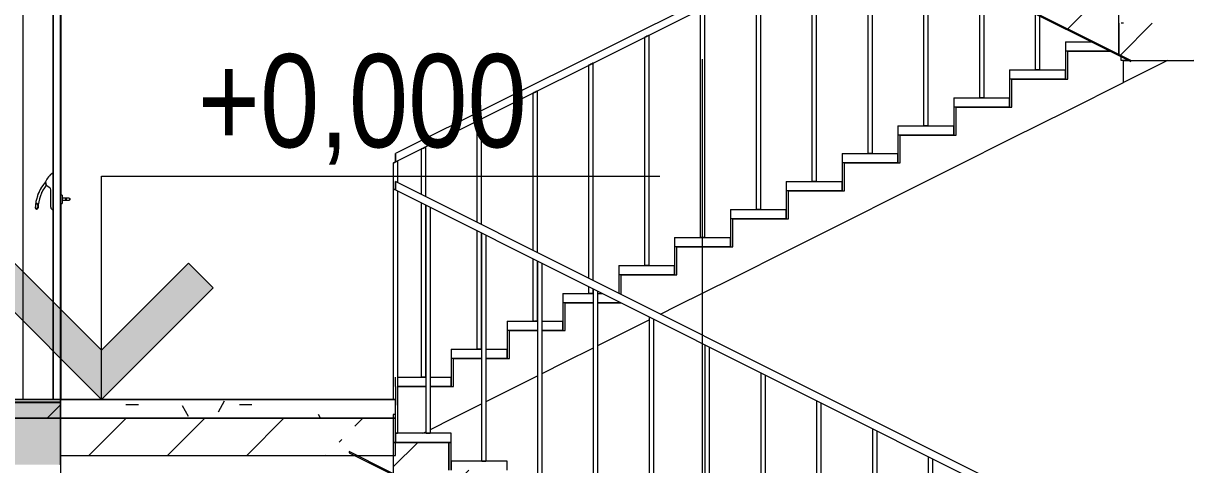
# Model space of a CAD drawing. Header units: millimetres. Extents: x -39507 to 33074, y -24219 to 30962.
# Drawn here: x 15867 to 22114, y -350 to 2020 of the extents above; entities that cross this region are included whole.
import ezdxf

# ---------------------------------------------------------------- set-up
doc = ezdxf.new("R2010")
doc.units = ezdxf.units.MM
doc.linetypes.add('Осевые', pattern=[6350, 1270, -952.5, 3175, -952.5])
for name, color, linetype, lineweight in [('Балясины', 7, 'Continuous', 9), ('Верхние поручни', 7, 'Continuous', 9), ('Высотные отметки', 7, 'Continuous', 9), ('Двери', 7, 'Continuous', 9), ('Каркас_Импост', 7, 'Continuous', 9), ('Лестницы', 7, 'Continuous', 9), ('Лестницы-1', 7, 'Continuous', 18), ('Общие ребра', 7, 'Continuous', 9), ('Ограждение', 7, 'Continuous', 9), ('Основа _2_-1', 7, 'Continuous', 9), ('Отделка 1 _4_-1', 7, 'Continuous', 9), ('Панель', 7, 'Continuous', 9), ('Перекрытия', 7, 'Continuous', 9), ('Проступи_подступенки', 7, 'Continuous', 18), ('Проступи_подступенки-1', 7, 'Continuous', 9), ('Стены', 7, 'Continuous', 9), ('Структура _1_', 7, 'Continuous', 18), ('Штриховка разреза-2', 7, 'Continuous', 9)]:
    doc.layers.add(name, color=color, linetype=linetype, lineweight=lineweight)
doc.layers.add('Оси-3', color=7, linetype='Осевые', lineweight=9, true_color=0xaaaaaa)
doc.styles.add('Arial Narrow', font='ARIALN.TTF', dxfattribs={"height": 500})
pattern_1 = [(45, (-2885.9, 6475), (-424.264, 424.264), [600, -100, 20, -100]), (45, (-2885.9, 6899), (-424.264, 424.264), [])]
pattern_2 = [(0, (-2885.9, 6475), (812.8, 203.2), [67.056, -542.544, 67.056, -542.544, -3251.2]), (0, (-2885.9, 6475), (812.8, 203.2), [-1219.2, 67.056, -1152.144, 67.056, -542.544, -1422.4]), (0, (-2885.9, 6475), (812.8, 203.2), [-3048, 67.056, -339.344, 67.056, -948.944]), (120, (-2581.1, 6576.6), (-582.3764, 602.3054), [67.056, -542.544, 67.056, -3793.744]), (120, (-2581.1, 6576.6), (-582.3764, 602.3054), [-676.656, -542.544, 67.056, -1152.144, -2032]), (120, (-2581.1, 6576.6), (-582.3764, 602.3054), [-2438.4, 67.056, -542.544, 67.056, -1355.344]), (120, (-2581.1, 6576.6), (-582.3764, 602.3054), [-3115.056, -339.344, 67.056, -948.944]), (240, (-2479.5, 6983), (-230.4236, -805.5054), [67.056, -542.544, 67.056, -542.544, -3251.2]), (240, (-2479.5, 6983), (-230.4236, -805.5054), [-1219.2, 67.056, -1152.144, 67.056, -542.544, -1422.4]), (240, (-2479.5, 6983), (-230.4236, -805.5054), [-3048, 67.056, -339.344, 67.056, -948.944])]

# ---------------------------------------------------------------- blocks, each defined once
blk = doc.blocks.new('Дверь - Однопольная - ДВ1__21х10-7160078-Разрез 2-2')
at = {"layer": 'Двери'}
for p, q in [((16027.1, 22217.1), (16027.1, 22018.3)), ((15990.7, 22150.8), (15986.4, 22168.6)), ((15986.6, 22168), (15990.7, 22150.7)), ((15990.7, 22150.7), (16009.1, 22137.5)), ((16015.3, 22033.1), (16015.3, 22125.3)), ((16067.1, 22052.5), (16067.1, 22097.5)), ((16075.4, 22097.5), (16067.1, 22097.5)), ((16067.1, 22052.5), (16075.4, 22052.5)), ((16075.4, 22097.5), (16075.4, 22052.5)), ((16104, 22080.4), (16075.4, 22080.4)), ((16075.4, 22070.4), (16104, 22070.4)), ((16095.8, 22076.4), (16095.8, 22074.4)), ((16096.9, 22076.4), (16096.9, 22074.4)), ((16113, 22080.4), (16100.9, 22080.4)), ((16100.9, 22070.4), (16113, 22070.4)), ((16117, 22074.4), (16117, 22076.4)), ((16118.1, 22074.4), (16118.1, 22076.4))]:
    blk.add_line(p, q, dxfattribs=at)
at = {"layer": 'Двери', "flags": 128}
for points in [[(15940.4, 22052.6), (15939.2, 22052.4), (15938, 22051.8), (15936.9, 22050.8), (15935.8, 22049.3), (15934.9, 22047.5), (15934.1, 22045.4), (15933.5, 22043.1), (15933.1, 22040.6), (15932.8, 22038), (15932.8, 22035.4), (15933, 22032.8), (15933.3, 22030.5), (15933.9, 22028.3), (15934.6, 22026.4), (15935.5, 22024.8), (15936.5, 22023.7), (15937.7, 22022.9), (15938.8, 22022.7)], [(15938.8, 22022.7), (15940, 22022.8), (15941.2, 22023.4), (15942.3, 22024.5), (15943.4, 22025.9), (15944.3, 22027.7), (15945.1, 22029.8), (15945.7, 22032.2), (15946.1, 22034.7), (15946.4, 22037.3), (15946.4, 22039.9), (15946.2, 22042.4), (15945.9, 22044.8), (15945.3, 22047), (15944.6, 22048.9), (15943.7, 22050.4), (15942.7, 22051.6), (15941.6, 22052.3), (15940.4, 22052.6)], [(16095.8, 22076.4), (16095.8, 22076.6), (16095.8, 22076.8), (16095.8, 22076.9), (16095.8, 22077.1), (16095.9, 22077.2), (16095.9, 22077.4), (16095.9, 22077.5), (16096, 22077.7), (16096, 22077.8), (16096.1, 22078), (16096.2, 22078.1), (16096.2, 22078.3), (16096.3, 22078.4), (16096.4, 22078.6), (16096.5, 22078.7), (16096.6, 22078.8), (16096.7, 22078.9), (16096.8, 22079.1), (16096.9, 22079.2), (16097, 22079.3), (16097.1, 22079.4), (16097.2, 22079.5), (16097.4, 22079.6), (16097.5, 22079.7), (16097.6, 22079.8), (16097.8, 22079.9), (16097.9, 22080), (16098, 22080), (16098.2, 22080.1), (16098.3, 22080.2), (16098.5, 22080.2), (16098.6, 22080.3), (16098.8, 22080.3), (16098.9, 22080.3), (16099.1, 22080.4), (16099.3, 22080.4), (16099.4, 22080.4), (16099.6, 22080.4), (16099.7, 22080.4), (16099.8, 22080.4)], [(16099.8, 22070.4), (16099.6, 22070.4), (16099.5, 22070.4), (16099.3, 22070.5), (16099.1, 22070.5), (16099, 22070.5), (16098.8, 22070.5), (16098.7, 22070.6), (16098.5, 22070.6), (16098.4, 22070.7), (16098.2, 22070.7), (16098.1, 22070.8), (16097.9, 22070.9), (16097.8, 22071), (16097.7, 22071), (16097.5, 22071.1), (16097.4, 22071.2), (16097.3, 22071.3), (16097.1, 22071.4), (16097, 22071.5), (16096.9, 22071.6), (16096.8, 22071.8), (16096.7, 22071.9), (16096.6, 22072), (16096.5, 22072.1), (16096.4, 22072.3), (16096.3, 22072.4), (16096.3, 22072.5), (16096.2, 22072.7), (16096.1, 22072.8), (16096.1, 22073), (16096, 22073.1), (16095.9, 22073.3), (16095.9, 22073.4), (16095.9, 22073.6), (16095.8, 22073.8), (16095.8, 22073.9), (16095.8, 22074.1), (16095.8, 22074.2), (16095.8, 22074.4), (16095.8, 22074.4)], [(16100.9, 22080.4), (16100, 22080.3), (16099.1, 22080), (16098.4, 22079.6), (16097.7, 22078.9), (16097.3, 22078.2), (16097, 22077.3), (16096.9, 22076.4)], [(16096.9, 22074.4), (16097, 22073.5), (16097.3, 22072.7), (16097.7, 22071.9), (16098.4, 22071.3), (16099.1, 22070.8), (16100, 22070.5), (16100.9, 22070.4)], [(16117, 22076.4), (16116.9, 22077.3), (16116.6, 22078.2), (16116.1, 22078.9), (16115.5, 22079.6), (16114.7, 22080), (16113.9, 22080.3), (16113, 22080.4)], [(16113, 22070.4), (16113.9, 22070.5), (16114.7, 22070.8), (16115.5, 22071.3), (16116.1, 22071.9), (16116.6, 22072.7), (16116.9, 22073.5), (16117, 22074.4)], [(16114.1, 22080.4), (16114.2, 22080.4), (16114.4, 22080.4), (16114.5, 22080.4), (16114.7, 22080.4), (16114.9, 22080.4), (16115, 22080.3), (16115.2, 22080.3), (16115.3, 22080.2), (16115.5, 22080.2), (16115.6, 22080.1), (16115.8, 22080.1), (16115.9, 22080), (16116, 22079.9), (16116.2, 22079.8), (16116.3, 22079.7), (16116.4, 22079.6), (16116.6, 22079.5), (16116.7, 22079.4), (16116.8, 22079.3), (16116.9, 22079.2), (16117, 22079.1), (16117.1, 22079), (16117.2, 22078.9), (16117.3, 22078.7), (16117.4, 22078.6), (16117.5, 22078.5), (16117.6, 22078.3), (16117.7, 22078.2), (16117.7, 22078), (16117.8, 22077.9), (16117.8, 22077.7), (16117.9, 22077.6), (16117.9, 22077.4), (16118, 22077.3), (16118, 22077.1), (16118, 22077), (16118, 22076.8), (16118.1, 22076.6), (16118.1, 22076.5), (16118.1, 22076.4)], [(16118.1, 22074.4), (16118.1, 22074.3), (16118, 22074.1), (16118, 22074), (16118, 22073.8), (16118, 22073.6), (16117.9, 22073.5), (16117.9, 22073.3), (16117.9, 22073.2), (16117.8, 22073), (16117.7, 22072.9), (16117.7, 22072.7), (16117.6, 22072.6), (16117.5, 22072.4), (16117.4, 22072.3), (16117.4, 22072.2), (16117.3, 22072), (16117.2, 22071.9), (16117.1, 22071.8), (16117, 22071.7), (16116.8, 22071.6), (16116.7, 22071.5), (16116.6, 22071.3), (16116.5, 22071.2), (16116.4, 22071.2), (16116.2, 22071.1), (16116.1, 22071), (16115.9, 22070.9), (16115.8, 22070.8), (16115.7, 22070.8), (16115.5, 22070.7), (16115.4, 22070.6), (16115.2, 22070.6), (16115.1, 22070.6), (16114.9, 22070.5), (16114.7, 22070.5), (16114.6, 22070.5), (16114.4, 22070.4), (16114.3, 22070.4), (16114.1, 22070.4), (16114.1, 22070.4)]]:
    blk.add_lwpolyline(points, dxfattribs=at)
at = {"layer": 'Двери'}
for centre, radius, start, end in [((16084, 22128.8), 105, 122.81433, 158.1234), ((16157, 22021.3), 225.3, 139.18802, 173.81226), ((16157, 22021.3), 210.7, 142.08661, 177.92522), ((16000.3, 22125.3), 15, 0, 54.24382), ((16157, 22021.3), 225.3, 176.28224, 178.05957), ((15939.1, 22028.9), 7.3, 180, 0), ((16030.5, 22033.1), 15.2, 180, 257.18041)]:
    blk.add_arc(centre, radius, start, end, dxfattribs=at)
blk.add_open_spline([(15957.3, 22125.8), (15956.9, 22124.9), (15953.5, 22118.3), (15947.7, 22105.5), (15943.3, 22093.1), (15941.4, 22086.8)], degree=3, knots=[0.2825242, 0.2825242, 0.2825242, 0.2825242, 0.3333333, 0.6666667, 1, 1, 1, 1], dxfattribs=at)
for points in [[(15965.3, 22139.8), (15962.9, 22136), (15960.7, 22132), (15958.5, 22127.9)], [(15966.6, 22111.7), (15967.2, 22113), (15967.9, 22114.4), (15968.5, 22115.7)]]:
    blk.add_open_spline(points, degree=3, dxfattribs=at)
at = {"layer": 'Каркас_Импост'}
for p, q in [((15867.1, 23100), (15867.1, 23070)), ((16067.1, 23100), (15867.1, 23100)), ((15867.1, 23070), (16027.1, 23070)), ((16027.1, 23070), (15867.1, 23070)), ((15867.1, 21000), (15867.1, 23070)), ((16027.1, 23070), (16027.1, 23080)), ((16027.1, 23080), (16067.1, 23080)), ((16027.1, 21000), (16027.1, 23080)), ((16067.1, 23080), (16027.1, 23080)), ((16027.1, 23070), (16027.1, 21000)), ((16067.1, 23080), (16067.1, 23100)), ((16067.1, 23080), (16067.1, 21000)), ((16027.1, 21000), (15867.1, 21000)), ((16067.1, 21000), (16027.1, 21000))]:
    blk.add_line(p, q, dxfattribs=at)
at = {"layer": 'Панель'}
for p, q in [((16027.1, 23079), (16027.1, 21000)), ((16067.1, 23079), (16027.1, 23079)), ((16067.1, 21000), (16067.1, 23079)), ((16027.1, 21000), (16067.1, 21000))]:
    blk.add_line(p, q, dxfattribs=at)
blk = doc.blocks.new('Ограждение - 25mm-6839117-Разрез 2-2')
at = {"layer": 'Балясины'}
for p, q in [((18030, 1043.8), (18030, -180)), ((18030.3, 1043.7), (18030.3, 1043.7)), ((18055, -180), (18055, 1031.3)), ((18042.5, -180), (18031.7, -180)), ((18031.7, -180), (18042.5, -180)), ((18042.5, -180), (18047.9, -180)), ((18047.9, -180), (18042.5, -180)), ((18048.8, -180), (18053.3, -180)), ((18053.3, -180), (18048.8, -180))]:
    blk.add_line(p, q, dxfattribs=at)
blk = doc.blocks.new('Ограждение - 25mm-V91-Разрез 2-2')
at = {"layer": 'Балясины'}
for p, q in [((18330, 893.8), (18330, -330)), ((18330.3, 893.7), (18330.3, 893.7)), ((18355, -330), (18355, 881.3)), ((18342.5, -330), (18331.7, -330)), ((18331.7, -330), (18342.5, -330)), ((18342.5, -330), (18353.3, -330)), ((18353.3, -330), (18342.5, -330))]:
    blk.add_line(p, q, dxfattribs=at)
blk = doc.blocks.new('Ограждение - 25mm-V92-Разрез 2-2')
at = {"layer": 'Балясины'}
for p, q in [((20430, -156.2), (20430, -1380)), ((20430.3, -156.3), (20430.3, -156.3)), ((20455, -1380), (20455, -168.7)), ((20442.5, -1380), (20431.7, -1380)), ((20431.7, -1380), (20442.5, -1380)), ((20442.5, -1380), (20453.3, -1380)), ((20453.3, -1380), (20442.5, -1380))]:
    blk.add_line(p, q, dxfattribs=at)
blk = doc.blocks.new('Ограждение - 25mm-V102-Разрез 2-2')
at = {"layer": 'Балясины'}
for p, q in [((17854.6, 1131.5), (17854.6, 0)), ((17863.4, 1127.2), (17867.1, 1125.3)), ((17879.6, -180), (17879.6, 1119)), ((17867.1, -180), (17877.9, -180)), ((17877.9, -180), (17867.1, -180))]:
    blk.add_line(p, q, dxfattribs=at)
at = {"layer": 'Балясины', "flags": 128}
blk.add_lwpolyline([(17867.1, 1125.3), (17861.7, 1128), (17857.3, 1130.2), (17854.9, 1131.4), (17857.3, 1130.2), (17861.7, 1128)], dxfattribs=at)
blk = doc.blocks.new('Ограждение - Ограждение-6836302-Разрез 2-2')
for name, p in [('Ограждение - 25mm-V102-Разрез 2-2', (0, 0)), ('Ограждение - 25mm-6839117-Разрез 2-2', (0, 0)), ('Ограждение - 25mm-V91-Разрез 2-2', (0, 0)), ('Ограждение - 25mm-V91-Разрез 2-2', (300, -150)), ('Ограждение - 25mm-V91-Разрез 2-2', (600, -300)), ('Ограждение - 25mm-V91-Разрез 2-2', (900, -450)), ('Ограждение - 25mm-V91-Разрез 2-2', (1200, -600)), ('Ограждение - 25mm-V91-Разрез 2-2', (1500, -750)), ('Ограждение - 25mm-V91-Разрез 2-2', (1800, -900)), ('Ограждение - 25mm-V92-Разрез 2-2', (0, 0)), ('Ограждение - 25mm-V92-Разрез 2-2', (300, -150))]:
    blk.add_blockref(name, p)
blk = doc.blocks.new('Ограждение - 25mm-V132-Разрез 2-2')
at = {"layer": 'Балясины'}
for p, q in [((21329.6, 2370), (21329.6, 3006.5)), ((21304.6, 2994), (21304.6, 2370)), ((21304.6, 2071.3), (21304.6, 1770)), ((21329.6, 1770), (21329.6, 2058.8)), ((21317.1, 1770), (21306.3, 1770)), ((21306.3, 1770), (21317.1, 1770)), ((21317.1, 1770), (21327.9, 1770)), ((21327.9, 1770), (21317.1, 1770))]:
    blk.add_line(p, q, dxfattribs=at)
at = {"layer": 'Балясины', "flags": 128}
for points in [[(21317.1, 3000.3), (21311.7, 2997.6), (21307.3, 2995.4), (21304.9, 2994.2), (21307.3, 2995.4), (21311.7, 2997.6), (21317.1, 3000.3)], [(21317.1, 3000.3), (21322.5, 3003), (21326.9, 3005.2), (21329.3, 3006.4), (21326.9, 3005.2), (21322.5, 3003), (21317.1, 3000.3)]]:
    blk.add_lwpolyline(points, dxfattribs=at)
blk = doc.blocks.new('Ограждение - 25mm-V133-Разрез 2-2')
at = {"layer": 'Балясины'}
for p, q in [((21004.6, 2844), (21004.6, 2520)), ((21029.6, 2520), (21029.6, 2856.5)), ((21004.6, 2221.3), (21004.6, 1620)), ((21029.6, 1620), (21029.6, 2208.8)), ((21017.1, 1620), (21006.3, 1620)), ((21006.3, 1620), (21017.1, 1620)), ((21017.1, 1620), (21027.9, 1620)), ((21027.9, 1620), (21017.1, 1620))]:
    blk.add_line(p, q, dxfattribs=at)
at = {"layer": 'Балясины', "flags": 128}
for points in [[(21017.1, 2850.3), (21011.7, 2847.6), (21007.3, 2845.4), (21004.9, 2844.2), (21007.3, 2845.4), (21011.7, 2847.6), (21017.1, 2850.3)], [(21017.1, 2850.3), (21022.5, 2853), (21026.9, 2855.2), (21029.3, 2856.4), (21026.9, 2855.2), (21022.5, 2853), (21017.1, 2850.3)]]:
    blk.add_lwpolyline(points, dxfattribs=at)
blk = doc.blocks.new('Ограждение - 25mm-V134-Разрез 2-2')
at = {"layer": 'Балясины'}
for p, q in [((20704.6, 2694), (20704.6, 2670)), ((20729.6, 2670), (20729.6, 2706.5)), ((20704.6, 2371.4), (20704.6, 1470)), ((20729.6, 1470), (20729.6, 2358.9)), ((20717.1, 1470), (20706.3, 1470)), ((20706.3, 1470), (20717.1, 1470)), ((20717.1, 1470), (20727.9, 1470)), ((20727.9, 1470), (20717.1, 1470))]:
    blk.add_line(p, q, dxfattribs=at)
at = {"layer": 'Балясины', "flags": 128}
for points in [[(20717.1, 2700.3), (20711.7, 2697.6), (20707.3, 2695.4), (20704.9, 2694.2), (20707.3, 2695.4), (20711.7, 2697.6), (20717.1, 2700.3)], [(20717.1, 2700.3), (20722.5, 2703), (20726.9, 2705.2), (20729.3, 2706.4), (20726.9, 2705.2), (20722.5, 2703), (20717.1, 2700.3)]]:
    blk.add_lwpolyline(points, dxfattribs=at)
blk = doc.blocks.new('Ограждение - 25mm-V135-Разрез 2-2')
at = {"layer": 'Балясины'}
for p, q in [((20404.6, 2521.4), (20404.6, 1320)), ((20429.6, 1320), (20429.6, 2508.9)), ((20417.1, 1320), (20406.3, 1320)), ((20406.3, 1320), (20417.1, 1320)), ((20417.1, 1320), (20427.9, 1320)), ((20427.9, 1320), (20417.1, 1320))]:
    blk.add_line(p, q, dxfattribs=at)
blk = doc.blocks.new('Ограждение - 25mm-V136-Разрез 2-2')
at = {"layer": 'Балясины'}
for p, q in [((20104.6, 2394), (20104.6, 1170)), ((20129.6, 1170), (20129.6, 2406.5)), ((20117.1, 1170), (20106.3, 1170)), ((20106.3, 1170), (20117.1, 1170)), ((20117.1, 1170), (20127.9, 1170)), ((20127.9, 1170), (20117.1, 1170))]:
    blk.add_line(p, q, dxfattribs=at)
at = {"layer": 'Балясины', "flags": 128}
for points in [[(20117.1, 2400.3), (20111.7, 2397.6), (20107.3, 2395.4), (20104.9, 2394.2), (20107.3, 2395.4), (20111.7, 2397.6), (20117.1, 2400.3)], [(20117.1, 2400.3), (20122.5, 2403), (20126.9, 2405.2), (20129.3, 2406.4), (20126.9, 2405.2), (20122.5, 2403), (20117.1, 2400.3)]]:
    blk.add_lwpolyline(points, dxfattribs=at)
blk = doc.blocks.new('Ограждение - 25mm-V137-Разрез 2-2')
at = {"layer": 'Балясины'}
for p, q in [((18904.6, 1794), (18904.6, 651.2)), ((18929.6, 638.7), (18929.6, 1806.5)), ((18904.6, 606.7), (18904.6, 570)), ((18917.1, 570), (18906.3, 570)), ((18906.3, 570), (18917.1, 570)), ((18917.1, 570), (18927.9, 570)), ((18927.9, 570), (18917.1, 570)), ((18929.6, 570), (18929.6, 594.2))]:
    blk.add_line(p, q, dxfattribs=at)
at = {"layer": 'Балясины', "flags": 128}
for points in [[(18917.1, 1800.3), (18911.7, 1797.6), (18907.3, 1795.4), (18904.9, 1794.2), (18907.3, 1795.4), (18911.7, 1797.6), (18917.1, 1800.3)], [(18917.1, 1800.3), (18922.5, 1803), (18926.9, 1805.2), (18929.3, 1806.4), (18926.9, 1805.2), (18922.5, 1803), (18917.1, 1800.3)]]:
    blk.add_lwpolyline(points, dxfattribs=at)
blk = doc.blocks.new('Ограждение - 25mm-V138-Разрез 2-2')
at = {"layer": 'Балясины'}
for p, q in [((18604.6, 1644), (18604.6, 801.2)), ((18629.6, 788.8), (18629.6, 1656.5)), ((18604.6, 756.7), (18604.6, 420)), ((18629.6, 420), (18629.6, 744.2)), ((18614.7, 420), (18606.3, 420)), ((18606.3, 420), (18614.7, 420)), ((18617.1, 420), (18627.9, 420)), ((18627.9, 420), (18617.1, 420))]:
    blk.add_line(p, q, dxfattribs=at)
at = {"layer": 'Балясины', "flags": 128}
for points in [[(18617.1, 1650.3), (18611.7, 1647.6), (18607.3, 1645.4), (18604.9, 1644.2), (18607.3, 1645.4), (18611.7, 1647.6), (18617.1, 1650.3)], [(18617.1, 1650.3), (18622.5, 1653), (18626.9, 1655.2), (18629.3, 1656.4), (18626.9, 1655.2), (18622.5, 1653), (18617.1, 1650.3)]]:
    blk.add_lwpolyline(points, dxfattribs=at)
blk = doc.blocks.new('Ограждение - 25mm-V139-Разрез 2-2')
at = {"layer": 'Балясины'}
for p, q in [((18329.6, 938.8), (18329.6, 1506.5)), ((18304.6, 1494), (18304.6, 951.3)), ((18304.6, 906.6), (18304.6, 270)), ((18329.6, 270), (18329.6, 894.1)), ((18317.1, 270), (18306.3, 270)), ((18306.3, 270), (18317.1, 270)), ((18317.1, 270), (18327.9, 270)), ((18327.9, 270), (18317.1, 270))]:
    blk.add_line(p, q, dxfattribs=at)
at = {"layer": 'Балясины', "flags": 128}
for points in [[(18317.1, 1500.3), (18311.7, 1497.6), (18307.3, 1495.4), (18304.9, 1494.2), (18307.3, 1495.4), (18311.7, 1497.6), (18317.1, 1500.3)], [(18317.1, 1500.3), (18322.5, 1503), (18326.9, 1505.2), (18329.3, 1506.4), (18326.9, 1505.2), (18322.5, 1503), (18317.1, 1500.3)]]:
    blk.add_lwpolyline(points, dxfattribs=at)
blk = doc.blocks.new('Ограждение - 25mm-V140-Разрез 2-2')
at = {"layer": 'Балясины'}
for p, q in [((18004.6, 1344), (18004.6, 1101.2)), ((18029.6, 1088.8), (18029.6, 1356.5)), ((18004.6, 1056.6), (18004.6, 120)), ((18029.6, 120), (18029.6, 1044.1)), ((18017.1, 120), (18006.3, 120)), ((18006.3, 120), (18017.1, 120)), ((18017.1, 120), (18027.9, 120)), ((18027.9, 120), (18017.1, 120))]:
    blk.add_line(p, q, dxfattribs=at)
at = {"layer": 'Балясины', "flags": 128}
for points in [[(18017.1, 1350.3), (18011.7, 1347.6), (18007.3, 1345.4), (18004.9, 1344.2), (18007.3, 1345.4)], [(18008.7, 1346.1), (18011.7, 1347.6), (18017.1, 1350.3)], [(18017.1, 1350.3), (18022.5, 1353), (18026.9, 1355.2), (18029.3, 1356.4), (18026.9, 1355.2), (18022.5, 1353), (18017.1, 1350.3)]]:
    blk.add_lwpolyline(points, dxfattribs=at)
blk = doc.blocks.new('Ограждение - 25mm-V145-Разрез 2-2')
at = {"layer": 'Балясины'}
for p, q in [((17854.6, 1269), (17854.6, 120)), ((17879.6, 1163.8), (17879.6, 1281.5)), ((17879.6, 120), (17879.6, 1119))]:
    blk.add_line(p, q, dxfattribs=at)
at = {"layer": 'Балясины', "flags": 128}
for points in [[(17867.1, 1275.3), (17861.7, 1272.6), (17857.3, 1270.4), (17854.9, 1269.2), (17857.3, 1270.4), (17861.7, 1272.6), (17867.1, 1275.3)], [(17867.1, 1275.3), (17872.5, 1278), (17876.9, 1280.2), (17879.3, 1281.4), (17876.9, 1280.2), (17872.5, 1278), (17867.1, 1275.3)]]:
    blk.add_lwpolyline(points, dxfattribs=at)
blk = doc.blocks.new('Ограждение - Ограждение-6836320-Разрез 2-2')
for name, p in [('Ограждение - 25mm-V132-Разрез 2-2', (0, 0)), ('Ограждение - 25mm-V133-Разрез 2-2', (0, 0)), ('Ограждение - 25mm-V134-Разрез 2-2', (0, 0)), ('Ограждение - 25mm-V135-Разрез 2-2', (0, 0)), ('Ограждение - 25mm-V136-Разрез 2-2', (0, 0)), ('Ограждение - 25mm-V136-Разрез 2-2', (-300, -150)), ('Ограждение - 25mm-V136-Разрез 2-2', (-600, -300)), ('Ограждение - 25mm-V136-Разрез 2-2', (-900, -450)), ('Ограждение - 25mm-V137-Разрез 2-2', (0, 0)), ('Ограждение - 25mm-V138-Разрез 2-2', (0, 0)), ('Ограждение - 25mm-V139-Разрез 2-2', (0, 0)), ('Ограждение - 25mm-V140-Разрез 2-2', (0, 0)), ('Ограждение - 25mm-V145-Разрез 2-2', (0, 0))]:
    blk.add_blockref(name, p)
blk = doc.blocks.new('Тип верхнего поручня - Верхний поручень_Внутренний_-6836994-Разрез 2-2')
at = {"layer": 'Верхние поручни'}
for p, q in [((21767.1, -780), (17867.1, 1170)), ((17867.1, 1125.3), (21757.7, -820))]:
    blk.add_line(p, q, dxfattribs=at)
at = {"layer": 'Верхние поручни', "flags": 128}
for points in [[(17867.1, 1147.6), (17867.1, 1153.4), (17867.1, 1158.8), (17867.1, 1163.5), (17867.1, 1167), (17867.1, 1169.2), (17867.1, 1170)], [(17867.1, 1167), (17867.1, 1163.5), (17867.1, 1158.8), (17867.1, 1153.4), (17867.1, 1147.6)], [(17867.1, 1147.6), (17867.1, 1141.9), (17867.1, 1136.5), (17867.1, 1131.8), (17867.1, 1128.3)], [(17867.1, 1125.3), (17867.1, 1126), (17867.1, 1128.3), (17867.1, 1131.8), (17867.1, 1136.5), (17867.1, 1141.9), (17867.1, 1147.6)]]:
    blk.add_lwpolyline(points, dxfattribs=at)
blk = doc.blocks.new('Тип верхнего поручня - Верхний поручень_Внутренний_-6837024-Разрез 2-2')
at = {"layer": 'Верхние поручни'}
for p, q in [((20337.3, 2555.1), (17867.1, 1320)), ((17867.1, 1275.3), (20382, 2532.7))]:
    blk.add_line(p, q, dxfattribs=at)
at = {"layer": 'Верхние поручни', "flags": 128}
for points in [[(17867.1, 1297.6), (17867.1, 1303.4), (17867.1, 1308.8), (17867.1, 1313.5), (17867.1, 1317), (17867.1, 1319.2), (17867.1, 1320)], [(17867.1, 1317), (17867.1, 1313.5), (17867.1, 1308.8), (17867.1, 1303.4), (17867.1, 1297.6)], [(17867.1, 1297.6), (17867.1, 1291.9), (17867.1, 1286.5), (17867.1, 1281.8), (17867.1, 1278.3)], [(17867.1, 1276), (17867.1, 1278.3), (17867.1, 1281.8), (17867.1, 1286.5), (17867.1, 1291.9), (17867.1, 1297.6)]]:
    blk.add_lwpolyline(points, dxfattribs=at)
blk = doc.blocks.new('Высотные отметки - Высотная отметка - Стрелка-4455449-Разрез 2-2')
at = {"layer": 'Высотные отметки'}
blk.add_hatch(color=256, dxfattribs=at).paths.add_polyline_path([(-36565.6, -5267.2), (-36098.4, -5734.3), (-35631.2, -5267.2), (-35498.4, -5400), (-36098.4, -6000), (-36698.4, -5400)], flags=0)
for p, q in [((-36098.4, -4800), (-39098.4, -4800)), ((-36098.4, -6000), (-36098.4, -4800)), ((-36565.6, -5267.2), (-36698.4, -5400)), ((-36098.4, -5734.3), (-36565.6, -5267.2)), ((-35631.2, -5267.2), (-36098.4, -5734.3)), ((-35498.4, -5400), (-35631.2, -5267.2)), ((-36698.4, -5400), (-36098.4, -6000)), ((-36098.4, -6000), (-35498.4, -5400)), ((-35002.8, -6000), (-36395.1, -6000))]:
    blk.add_line(p, q, dxfattribs=at)

msp = doc.modelspace()

# ---------------------------------------------------------------- hatches: boundary and pattern name
at = {"layer": 'Лестницы'}
h = msp.add_hatch(dxfattribs=at)
h.set_pattern_fill('FP_2', color=256, style=0, pattern_type=2)
h.set_pattern_definition(pattern_1)
h.paths.add_polyline_path([(21754.6, 1852.3), (21754.6, 2170), (21454.6, 2170), (21454.6, 2320), (21154.6, 2320), (21154.6, 2470), (20854.6, 2470), (20854.6, 2620), (20554.6, 2620), (20554.6, 2770), (20254.6, 2770), (20254.6, 2920), (19954.6, 2920), (19954.6, 3070), (19654.6, 3070), (19654.6, 3220), (19354.6, 3220), (19354.6, 3370), (19054.6, 3370), (19054.6, 3520), (18754.6, 3520), (18754.6, 3670), (18454.6, 3670), (18454.6, 3820), (18154.6, 3820), (18154.6, 3970), (17854.6, 3970), (17854.6, 3802.3), (21733.6, 1862.8)], flags=0)
h = msp.add_hatch(dxfattribs=at)
h.set_pattern_fill('FP_2', color=256, style=0, pattern_type=2)
h.set_pattern_definition(pattern_1)
h.paths.add_polyline_path([(21819.2, 1820), (23567.1, 1820), (23567.1, 2020), (21754.6, 2020), (21754.6, 1852.3)], flags=0)
h = msp.add_hatch(dxfattribs=at)
h.set_pattern_fill('FP_2', color=256, style=0, pattern_type=2)
h.set_pattern_definition(pattern_1)
h.paths.add_polyline_path([(21754.6, -2347.7), (21754.6, -2030), (21454.6, -2030), (21454.6, -1880), (21154.6, -1880), (21154.6, -1730), (20854.6, -1730), (20854.6, -1580), (20554.6, -1580), (20554.6, -1430), (20254.6, -1430), (20254.6, -1280), (19954.6, -1280), (19954.6, -1130), (19654.6, -1130), (19654.6, -980), (19354.6, -980), (19354.6, -830), (19054.6, -830), (19054.6, -680), (18754.6, -680), (18754.6, -530), (18454.6, -530), (18454.6, -380), (18154.6, -380), (18154.6, -230), (17854.6, -230), (17854.6, -397.7), (21733.6, -2337.2)], flags=0)
at = {"layer": 'Штриховка разреза-2'}
h = msp.add_hatch(dxfattribs=at)
h.set_pattern_fill('FP_2', color=256, style=0, pattern_type=2)
h.set_pattern_definition(pattern_1)
h.paths.add_polyline_path([(16063.1, -100), (16067.1, -100), (16067.1, 0), (15867.1, 0), (15867.1, -100)], flags=0)
h.paths.add_polyline_path([(16067.1, 2100), (16067.1, 4900), (15867.1, 4900), (15867.1, 2100), (16063.1, 2100)], flags=0)
h = msp.add_hatch(dxfattribs=at)
h.set_pattern_fill('FP_3', color=256, style=0, pattern_type=2)
h.set_pattern_definition(pattern_2)
h.paths.add_polyline_path([(16063.1, -100), (16067.1, -100), (16067.1, -17), (12052.1, -17), (12052.1, -100), (15496.1, -100)], flags=0)
h.paths.add_polyline_path([(-21623.4, -100), (-18697.9, -100), (-18697.9, -17), (-21623.4, -17)], flags=0)
h = msp.add_hatch(dxfattribs=at)
h.set_pattern_fill('FP_3', color=256, style=0, pattern_type=2)
h.set_pattern_definition(pattern_2)
h.paths.add_polyline_path([(17764.3, -100), (17867.1, -100), (17867.1, -2), (16067.1, -2), (16067.1, -100), (17197.2, -100)], flags=0)
h = msp.add_hatch(dxfattribs=at)
h.set_pattern_fill('FP_2', color=256, style=0, pattern_type=2)
h.set_pattern_definition(pattern_1)
h.paths.add_polyline_path([(-31682.9, -350), (-29332.9, -350), (-29332.9, -100), (-31682.9, -100)], flags=0)
h.paths.add_polyline_path([(8587.1, -350), (16067.1, -350), (16067.1, -100), (8417.1, -100), (8417.1, -350)], flags=0)
h.paths.add_polyline_path([(25717.1, -350), (25717.1, -100), (23567.1, -100), (23567.1, -350), (25714.6, -350)], flags=0)
h.paths.add_polyline_path([(-21832.9, -350), (-15782.9, -350), (-15782.9, -100), (-21832.9, -100), (-21832.9, -187.3)], flags=0)
h = msp.add_hatch(dxfattribs=at)
h.set_pattern_fill('FP_2', color=256, style=0, pattern_type=2)
h.set_pattern_definition(pattern_1)
h.paths.add_polyline_path([(16067.1, -300), (17867.1, -300), (17867.1, -100), (16067.1, -100)], flags=0)

# ---------------------------------------------------------------- linework, layer by layer
at = {"layer": 'Высотные отметки'}
for p, q in [((16082.8, 0), (16114.4, 0)), ((16114.4, 0), (16287.4, 0))]:
    msp.add_line(p, q, dxfattribs=at)
at = {"layer": 'Лестницы'}
for p, q in [((21479.6, 1870), (21707.1, 1870)), ((21479.6, 1720), (21479.6, 1870)), ((21767.1, 1846), (21819.2, 1820)), ((21767.1, 1820), (21767.1, 1840)), ((21807.1, 1820), (21767.1, 1820)), ((21779.6, 1702.3), (21779.6, 1820)), ((22015, 1820), (21779.6, 1702.3)), ((21779.6, 1820), (21807.1, 1820)), ((21779.6, 1702.3), (21779.6, 1820)), ((21818.3, 1820), (22015, 1820)), ((21179.6, 1720), (21479.6, 1720)), ((21179.6, 1570), (21179.6, 1720)), ((21479.6, 1552.3), (21779.6, 1702.3)), ((20879.6, 1570), (21179.6, 1570)), ((20879.6, 1420), (20879.6, 1570)), ((21179.6, 1402.3), (21479.6, 1552.3)), ((20579.6, 1420), (20879.6, 1420)), ((20579.6, 1270), (20579.6, 1420)), ((20879.6, 1252.3), (21179.6, 1402.3)), ((20279.6, 1270), (20579.6, 1270)), ((20279.6, 1120), (20279.6, 1270)), ((20579.6, 1102.3), (20879.6, 1252.3)), ((19979.6, 1120), (20279.6, 1120)), ((19979.6, 970), (19979.6, 1120)), ((20279.6, 952.3), (20579.6, 1102.3)), ((19679.6, 970), (19979.6, 970)), ((19679.6, 820), (19679.6, 970)), ((19979.6, 802.3), (20279.6, 952.3)), ((19379.6, 820), (19679.6, 820)), ((19379.6, 670), (19379.6, 820)), ((19679.6, 652.3), (19979.6, 802.3)), ((19079.6, 670), (19379.6, 670)), ((19079.6, 563.7), (19079.6, 670)), ((19379.6, 502.3), (19679.6, 652.3)), ((18779.6, 520), (18930.4, 520)), ((18779.6, 370), (18779.6, 520)), ((18954.6, 520), (19077.7, 520)), ((19291.1, 458), (19379.6, 502.3)), ((19079.6, 352.3), (19230.4, 427.7)), ((18479.6, 370), (18630.2, 370)), ((18479.6, 220), (18479.6, 370)), ((18654.8, 370), (18779.6, 370)), ((18954.4, 289.7), (19079.6, 352.3)), ((18779.6, 202.3), (18930.7, 277.8)), ((18179.6, 220), (18330.2, 220)), ((18179.6, 70), (18179.6, 220)), ((18354.9, 220), (18479.6, 220)), ((18654.9, 139.9), (18779.6, 202.3)), ((18479.6, 52.3), (18630.2, 127.6)), ((17879.6, 70), (18030.1, 70)), ((17879.6, -180), (17879.6, 70)), ((18055, 70), (18179.6, 70)), ((18354.9, -10), (18479.6, 52.3)), ((18179.6, -97.7), (18330.1, -22.5)), ((18055, -160), (18179.6, -97.7)), ((18015, -180), (18030, -172.5))]:
    msp.add_line(p, q, dxfattribs=at)
at = {"layer": 'Лестницы-1'}
for p, q in [((17854.6, 3802.3), (21754.6, 1852.3)), ((21754.6, 1852.3), (21754.6, 2170)), ((21754.6, 2020), (21754.6, 1852.3)), ((21754.6, 1852.3), (21819.2, 1820)), ((21819.2, 1820), (23567.1, 1820)), ((18154.6, -230), (17854.6, -230)), ((17854.6, -230), (17854.6, -397.7)), ((18154.6, -380), (18154.6, -230))]:
    msp.add_line(p, q, dxfattribs=at)
at = {"layer": 'Общие ребра'}
for p, q in [((16067.1, -100), (16067.1, 0)), ((16067.1, 0), (16067.1, -100)), ((16067.1, -15), (12052.1, -15)), ((17867.1, -2), (16067.1, -2))]:
    msp.add_line(p, q, dxfattribs=at)
at = {"layer": 'Оси-3'}
msp.add_line((19517.1, -22619.5), (19517.1, 29000), dxfattribs=at)
at = {"layer": 'Основа _2_-1'}
for p, q in [((16067.1, -2), (16067.1, -100)), ((17867.1, -100), (17867.1, -2)), ((16067.1, -100), (17867.1, -100))]:
    msp.add_line(p, q, dxfattribs=at)
at = {"layer": 'Отделка 1 _4_-1'}
for p, q in [((16067.1, 0), (12052.1, 0)), ((16067.1, -15), (16067.1, 0)), ((17867.1, 0), (16067.1, 0)), ((16067.1, 0), (16067.1, -2)), ((17867.1, -2), (17867.1, 0)), ((16067.1, -17), (16067.1, -15))]:
    msp.add_line(p, q, dxfattribs=at)
at = {"layer": 'Перекрытия'}
msp.add_line((16067.1, -100), (11367.1, -100), dxfattribs=at)
at = {"layer": 'Проступи_подступенки'}
for p, q in [((17867.1, -80), (17854.6, -80)), ((17854.6, -80), (17854.6, -230)), ((17867.1, -230), (17867.1, -80)), ((18167.1, -180), (17867.1, -180)), ((17867.1, -180), (17867.1, -230)), ((18167.1, -230), (18167.1, -180)), ((17854.6, -230), (17867.1, -230)), ((17867.1, -230), (18167.1, -230)), ((18167.1, -230), (18154.6, -230)), ((18154.6, -230), (18154.6, -380)), ((18167.1, -380), (18167.1, -230)), ((18467.1, -330), (18167.1, -330)), ((18167.1, -330), (18167.1, -380)), ((18467.1, -380), (18467.1, -330))]:
    msp.add_line(p, q, dxfattribs=at)
at = {"layer": 'Проступи_подступенки-1'}
for p, q in [((21779.6, 2020), (21767.1, 2020)), ((21467.1, 1920), (21607.2, 1920)), ((21467.1, 1920), (21467.1, 1870)), ((21467.1, 1870), (21467.1, 1720)), ((21479.6, 1870), (21467.1, 1870)), ((21707.1, 1870), (21467.1, 1870)), ((21479.6, 1720), (21479.6, 1870)), ((21167.1, 1770), (21467.1, 1770)), ((21167.1, 1770), (21167.1, 1720)), ((21467.1, 1720), (21467.1, 1770)), ((21167.1, 1720), (21167.1, 1570)), ((21179.6, 1720), (21167.1, 1720)), ((21467.1, 1720), (21167.1, 1720)), ((21179.6, 1570), (21179.6, 1720)), ((21467.1, 1720), (21479.6, 1720)), ((20867.1, 1620), (21167.1, 1620)), ((20867.1, 1620), (20867.1, 1570)), ((20867.1, 1570), (20867.1, 1420)), ((20879.6, 1570), (20867.1, 1570)), ((21167.1, 1570), (20867.1, 1570)), ((20879.6, 1420), (20879.6, 1570)), ((21167.1, 1570), (21167.1, 1620)), ((21167.1, 1570), (21179.6, 1570)), ((20567.1, 1470), (20867.1, 1470)), ((20567.1, 1470), (20567.1, 1420)), ((20867.1, 1420), (20867.1, 1470)), ((20567.1, 1420), (20567.1, 1270)), ((20579.6, 1420), (20567.1, 1420)), ((20867.1, 1420), (20567.1, 1420)), ((20579.6, 1270), (20579.6, 1420)), ((20867.1, 1420), (20879.6, 1420)), ((20267.1, 1320), (20567.1, 1320)), ((20267.1, 1320), (20267.1, 1270)), ((20567.1, 1270), (20567.1, 1320)), ((20267.1, 1270), (20267.1, 1120)), ((20279.6, 1270), (20267.1, 1270)), ((20567.1, 1270), (20267.1, 1270)), ((20279.6, 1120), (20279.6, 1270)), ((20567.1, 1270), (20579.6, 1270)), ((19967.1, 1170), (20267.1, 1170)), ((19967.1, 1170), (19967.1, 1120)), ((20267.1, 1120), (20267.1, 1170)), ((19967.1, 1120), (19967.1, 970)), ((19979.6, 1120), (19967.1, 1120)), ((20267.1, 1120), (19967.1, 1120)), ((19979.6, 970), (19979.6, 1120)), ((20267.1, 1120), (20279.6, 1120)), ((19667.1, 1020), (19967.1, 1020)), ((19667.1, 1020), (19667.1, 970)), ((19967.1, 970), (19967.1, 1020)), ((19667.1, 970), (19667.1, 820)), ((19679.6, 970), (19667.1, 970)), ((19967.1, 970), (19667.1, 970)), ((19679.6, 820), (19679.6, 970)), ((19967.1, 970), (19979.6, 970)), ((19367.1, 870), (19667.1, 870)), ((19367.1, 870), (19367.1, 820)), ((19367.1, 820), (19367.1, 670)), ((19379.6, 820), (19367.1, 820)), ((19667.1, 820), (19367.1, 820)), ((19379.6, 670), (19379.6, 820)), ((19667.1, 820), (19667.1, 870)), ((19667.1, 820), (19679.6, 820)), ((19067.1, 720), (19367.1, 720)), ((19067.1, 720), (19067.1, 670)), ((19367.1, 670), (19367.1, 720)), ((19067.1, 670), (19067.1, 570)), ((19079.6, 670), (19067.1, 670)), ((19367.1, 670), (19067.1, 670)), ((19079.6, 563.7), (19079.6, 670)), ((19367.1, 670), (19379.6, 670)), ((18767.1, 570), (18930.4, 570)), ((18767.1, 570), (18767.1, 520)), ((18954.7, 570), (18978.1, 570)), ((18767.1, 520), (18767.1, 370)), ((18779.6, 520), (18767.1, 520)), ((18930.4, 520), (18767.1, 520)), ((18779.6, 370), (18779.6, 520)), ((19067.1, 520), (18954.6, 520)), ((19067.1, 520), (19067.1, 525.5)), ((19067.1, 525.5), (19067.1, 520)), ((19067.1, 520), (19077.7, 520)), ((18467.1, 420), (18630.7, 420)), ((18467.1, 420), (18467.1, 370)), ((18654.4, 420), (18767.1, 420)), ((18767.1, 370), (18767.1, 420)), ((18467.1, 370), (18467.1, 220)), ((18479.6, 370), (18467.1, 370)), ((18630.2, 370), (18467.1, 370)), ((18479.6, 220), (18479.6, 370)), ((18767.1, 370), (18654.8, 370)), ((18767.1, 370), (18779.6, 370)), ((18167.1, 270), (18330.2, 270)), ((18167.1, 270), (18167.1, 220)), ((18354.9, 270), (18467.1, 270)), ((18467.1, 220), (18467.1, 270)), ((18167.1, 220), (18167.1, 70)), ((18179.6, 220), (18167.1, 220)), ((18330.2, 220), (18167.1, 220)), ((18179.6, 70), (18179.6, 220)), ((18467.1, 220), (18354.9, 220)), ((18467.1, 220), (18479.6, 220)), ((17867.1, 70), (17867.1, 120)), ((17867.1, 70), (17867.1, -30)), ((17879.5, 120), (18030.1, 120)), ((18030.1, 70), (17879.6, 70)), ((17879.6, -30), (17879.6, 70)), ((18054.9, 120), (18167.1, 120)), ((18167.1, 70), (18055, 70)), ((18167.1, 70), (18167.1, 120)), ((18167.1, 70), (18179.6, 70))]:
    msp.add_line(p, q, dxfattribs=at)
at = {"layer": 'Стены'}
for p, q in [((16069.1, 2100), (16069.1, 1097.5)), ((16069.1, 1052.5), (16069.1, 10)), ((15867.1, 0), (16067.1, 0)), ((16069.1, 10), (16069.1, 0)), ((16067.1, -100), (16067.1, -230))]:
    msp.add_line(p, q, dxfattribs=at)
at = {"layer": 'Структура _1_'}
for p, q in [((21819.2, 1819.5), (17619.2, 3920)), ((17619.2, 3914.4), (21819.2, 1814)), ((21819.2, 1814), (21819.2, 1819.5)), ((16067.1, 0), (15867.1, 0)), ((16069.1, 0), (16067.1, 0)), ((16069.1, -6000), (16069.1, 0)), ((16067.1, -17), (12052.1, -17)), ((16067.1, -100), (16067.1, -17)), ((12052.1, -100), (16067.1, -100)), ((16067.1, -350), (16067.1, -100)), ((16067.1, -100), (16067.1, -6000)), ((17867.1, -100), (16067.1, -100)), ((16067.1, -100), (16067.1, -300)), ((17867.1, -300), (17867.1, -100)), ((16067.1, -300), (17867.1, -300)), ((21819.2, -2380.3), (17619.2, -279.8)), ((17619.2, -279.8), (17619.2, -285.4)), ((17619.2, -285.4), (21819.2, -2385.8))]:
    msp.add_line(p, q, dxfattribs=at)

# ---------------------------------------------------------------- block references
at = {"layer": 'Верхние поручни'}
for name in ['Тип верхнего поручня - Верхний поручень_Внутренний_-6837024-Разрез 2-2', 'Тип верхнего поручня - Верхний поручень_Внутренний_-6836994-Разрез 2-2']:
    msp.add_blockref(name, (0, 0), dxfattribs=at)
at = {"layer": 'Высотные отметки', "extrusion": (0, 0, -1)}
msp.add_blockref('Высотные отметки - Высотная отметка - Стрелка-4455449-Разрез 2-2', (19811, 6000), dxfattribs=at)
at = {"layer": 'Двери'}
msp.add_blockref('Дверь - Однопольная - ДВ1__21х10-7160078-Разрез 2-2', (0, -21000), dxfattribs=at)
at = {"layer": 'Ограждение'}
for name in ['Ограждение - Ограждение-6836320-Разрез 2-2', 'Ограждение - Ограждение-6836302-Разрез 2-2']:
    msp.add_blockref(name, (0, 0), dxfattribs=at)

# ---------------------------------------------------------------- texts
at = {"layer": 'Высотные отметки', "insert": (16804.7, 1854.3), "char_height": 500, "width": 2118.479, "attachment_point": 1, "line_spacing_factor": 0.974696, "style": 'Arial Narrow'}
msp.add_mtext('+0,000', dxfattribs=at)

doc.saveas('drawing.dxf')
